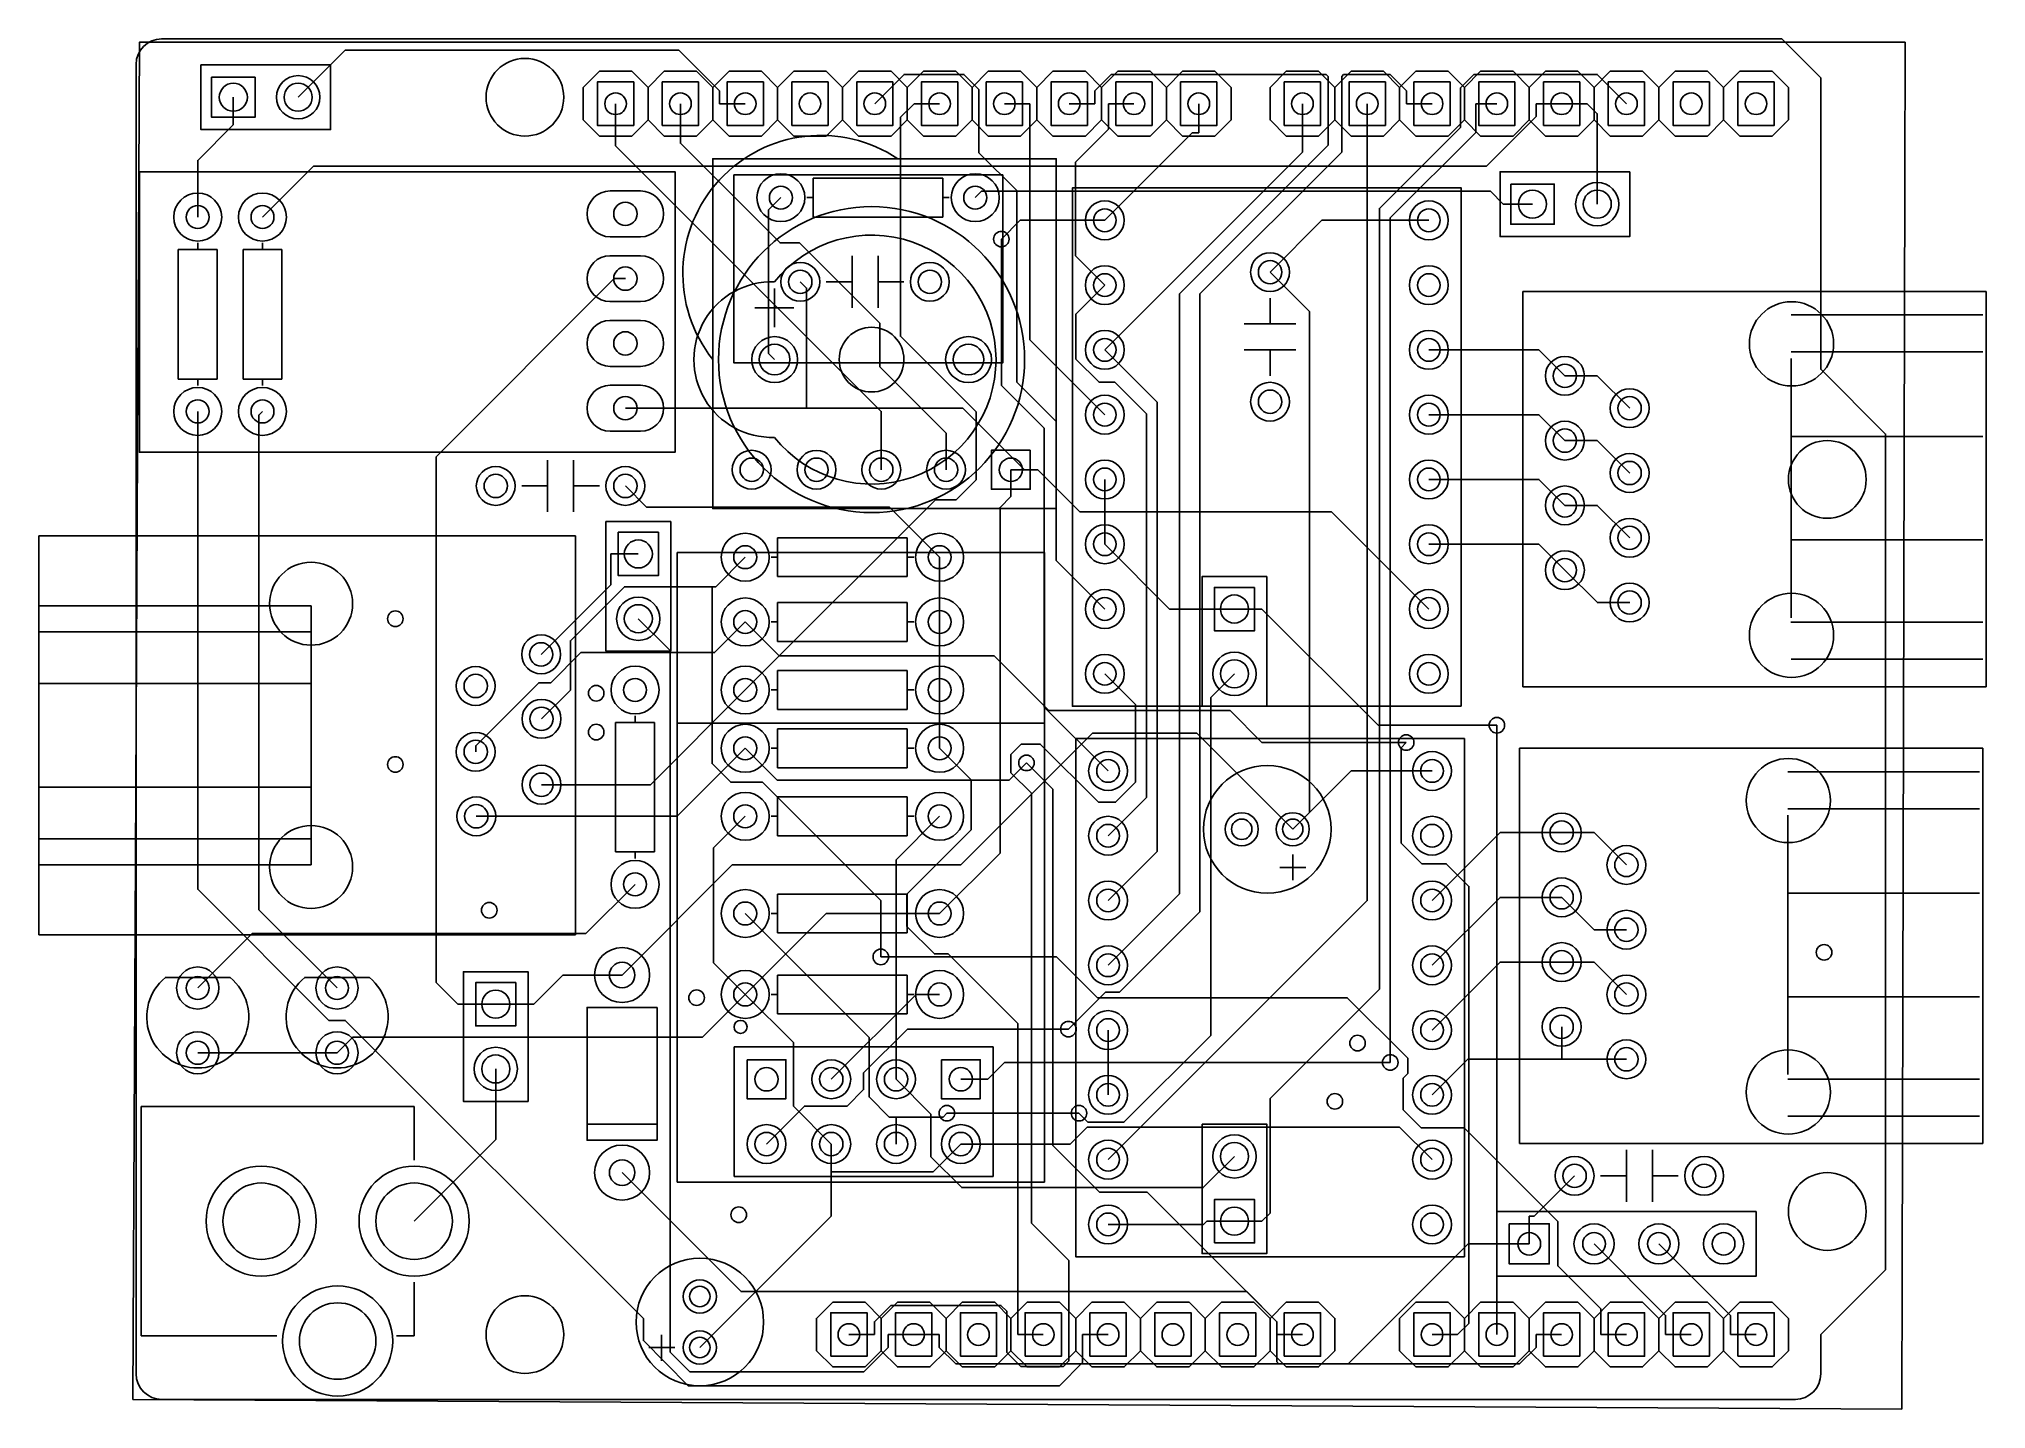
# Model space of a CAD drawing. Header units: millimetres. Extents: x 8.3 to 84.6, y -143.8 to -90.
import ezdxf

# ---------------------------------------------------------------- set-up
doc = ezdxf.new("R2010")
doc.units = ezdxf.units.MM

msp = doc.modelspace()

# ---------------------------------------------------------------- linework, layer by layer
for points in [[(13.056, -90.043), (76.581, -90.043), (78.105, -91.567), (78.105, -102.997), (80.645, -105.537), (80.645, -138.303), (78.105, -140.843), (78.105, -142.392)], [(18.415, -92.329), (20.257, -90.487), (33.345, -90.487), (34.938, -92.083), (34.938, -92.583)], [(12.065, -142.367), (12.065, -91.033)], [(19.685, -91.059), (19.685, -93.599), (14.605, -93.599), (14.605, -91.059), (16.51, -91.059)], [(19.685, -91.059), (16.51, -91.059)], [(32.131, -93.218), (31.496, -93.853), (30.226, -93.853), (29.591, -93.218), (29.591, -91.948), (30.226, -91.313), (31.496, -91.313), (32.131, -91.948)], [(34.671, -91.948), (35.306, -91.313), (36.576, -91.313), (37.211, -91.948), (37.846, -91.313), (39.116, -91.313), (39.751, -91.948), (40.386, -91.313), (41.656, -91.313), (42.291, -91.948), (42.926, -91.313), (44.196, -91.313), (44.831, -91.948), (45.466, -91.313), (46.736, -91.313), (47.371, -91.948), (48.006, -91.313), (49.276, -91.313), (49.911, -91.948), (50.546, -91.313), (51.816, -91.313), (52.451, -91.948), (53.086, -91.313), (54.356, -91.313), (54.991, -91.948), (54.991, -93.218), (54.356, -93.853), (53.086, -93.853), (52.451, -93.218), (51.816, -93.853), (50.546, -93.853), (49.911, -93.218), (49.276, -93.853), (48.006, -93.853), (47.371, -93.218), (46.736, -93.853), (45.466, -93.853), (44.831, -93.218), (44.196, -93.853), (42.926, -93.853), (42.291, -93.218), (41.656, -93.853), (40.386, -93.853), (39.751, -93.218), (39.116, -93.853), (37.846, -93.853), (37.211, -93.218), (36.576, -93.853), (35.306, -93.853), (34.671, -93.218), (34.036, -93.853), (32.766, -93.853), (32.131, -93.218), (32.131, -91.948), (32.766, -91.313), (34.036, -91.313), (34.671, -91.948), (34.671, -93.218)], [(41.021, -92.583), (42.167, -91.437), (44.516, -91.437), (45.098, -92.019), (45.098, -94.503), (46.586, -95.992), (46.586, -103.5), (48.133, -105.047), (48.133, -110.49), (50.038, -112.395)], [(48.611, -128.867), (50.058, -127.419), (50.612, -127.419), (53.767, -124.264), (53.767, -100.035), (59.322, -94.48), (59.322, -91.514), (59.398, -91.437), (61.217, -91.437), (61.862, -92.083), (61.862, -92.583)], [(50.165, -126.365), (52.962, -123.568), (52.962, -100.043), (58.788, -94.214), (58.788, -91.514), (58.712, -91.437), (50.289, -91.437), (49.644, -92.083), (49.644, -92.583)], [(70.485, -92.583), (69.339, -91.437), (64.508, -91.437), (63.978, -91.966), (63.978, -93.513), (60.803, -96.69), (60.803, -127.305), (56.515, -131.59), (56.515, -136.08), (56.197, -136.398)], [(59.055, -93.218), (58.42, -93.853), (57.15, -93.853), (56.515, -93.218), (56.515, -91.948), (57.15, -91.313), (58.42, -91.313), (59.055, -91.948)], [(61.595, -91.948), (62.23, -91.313), (63.5, -91.313), (64.135, -91.948), (64.77, -91.313), (66.04, -91.313), (66.675, -91.948), (67.31, -91.313), (68.58, -91.313), (69.215, -91.948), (69.85, -91.313), (71.12, -91.313), (71.755, -91.948), (72.39, -91.313), (73.66, -91.313), (74.295, -91.948), (74.93, -91.313), (76.2, -91.313), (76.835, -91.948), (76.835, -93.218), (76.2, -93.853), (74.93, -93.853), (74.295, -93.218), (73.66, -93.853), (72.39, -93.853), (71.755, -93.218), (71.12, -93.853), (69.85, -93.853), (69.215, -93.218), (68.58, -93.853), (67.31, -93.853), (66.675, -93.218), (66.04, -93.853), (64.77, -93.853), (64.135, -93.218), (63.5, -93.853), (62.23, -93.853), (61.595, -93.218), (60.96, -93.853), (59.69, -93.853), (59.055, -93.218), (59.055, -91.948), (59.69, -91.313), (60.96, -91.313), (61.595, -91.948), (61.595, -93.218)], [(15.875, -92.329), (15.875, -93.409)], [(37.211, -93.218), (37.211, -91.948)], [(39.751, -93.218), (39.751, -91.948)], [(42.291, -93.218), (42.291, -91.948)], [(44.831, -93.218), (44.831, -91.948)], [(47.371, -93.218), (47.371, -91.948)], [(49.911, -93.218), (49.911, -91.948)], [(52.451, -93.218), (52.451, -91.948)], [(64.135, -93.218), (64.135, -91.948)], [(66.675, -93.218), (66.675, -91.948)], [(69.215, -93.218), (69.215, -91.948)], [(71.755, -93.218), (71.755, -91.948)], [(74.295, -93.218), (74.295, -91.948)], [(17.018, -97.028), (19.012, -95.034), (64.994, -95.034), (66.942, -93.086), (66.942, -92.583)], [(41.275, -106.934), (41.275, -104.648), (30.861, -94.234), (30.861, -92.583)], [(43.815, -106.934), (43.815, -105.496), (41.217, -102.895), (41.217, -101.191), (38.064, -98.039), (37.31, -98.039), (33.401, -94.132), (33.401, -92.583)], [(35.941, -92.583), (34.938, -92.583)], [(35.941, -115.57), (43.401, -108.11), (44.209, -108.11), (44.988, -107.328), (44.988, -104.666), (42.024, -101.702), (42.024, -93.116), (42.558, -92.583)], [(43.561, -92.583), (42.558, -92.583)], [(46.101, -92.583), (47.104, -92.583)], [(47.104, -92.583), (47.104, -101.841), (50.038, -104.775)], [(48.641, -92.583), (49.644, -92.583)], [(50.038, -99.695), (48.892, -98.549), (48.892, -94.872), (50.178, -93.586), (50.178, -92.583)], [(50.038, -102.235), (57.785, -94.488), (57.785, -92.583)], [(51.181, -92.583), (50.178, -92.583)], [(53.721, -92.583), (53.721, -93.729)], [(60.325, -92.583), (60.325, -93.729)], [(64.577, -92.583), (64.577, -93.711), (61.227, -97.061), (61.227, -130.175)], [(62.865, -92.583), (61.862, -92.583)], [(65.405, -92.583), (64.577, -92.583)], [(67.945, -92.583), (66.942, -92.583)], [(67.945, -92.583), (68.948, -92.583)], [(69.342, -96.52), (69.342, -92.977), (68.948, -92.583)], [(14.478, -97.028), (14.478, -94.805), (15.875, -93.409)], [(50.038, -97.155), (53.464, -93.729), (53.721, -93.729)], [(50.165, -133.985), (60.325, -123.825), (60.325, -93.729)], [(70.612, -95.25), (70.612, -97.79), (65.532, -97.79), (65.532, -95.25), (67.437, -95.25)], [(70.612, -95.25), (67.437, -95.25)], [(38.608, -95.504), (43.688, -95.504)], [(38.608, -96.266), (38.608, -95.504)], [(43.688, -95.504), (43.688, -96.266)], [(44.958, -96.266), (45.207, -96.017), (65.156, -96.017), (65.659, -96.52)], [(37.338, -96.266), (36.855, -96.749), (36.855, -102.377), (37.094, -102.616)], [(38.608, -96.266), (38.354, -96.266)], [(38.608, -97.028), (38.608, -96.266)], [(43.688, -96.266), (43.688, -97.028)], [(43.688, -96.266), (43.942, -96.266)], [(66.802, -96.52), (65.659, -96.52)], [(43.688, -97.028), (38.608, -97.028)], [(50.038, -97.155), (46.718, -97.155), (45.982, -97.892)], [(62.738, -97.155), (58.547, -97.155), (56.515, -99.187)], [(13.716, -103.378), (13.716, -98.298)], [(13.716, -98.298), (14.478, -98.298)], [(14.478, -98.298), (14.478, -98.044)], [(14.478, -98.298), (15.24, -98.298)], [(15.24, -98.298), (15.24, -103.378)], [(16.256, -103.378), (16.256, -98.298)], [(16.256, -98.298), (17.018, -98.298)], [(17.018, -98.298), (17.018, -98.044)], [(17.018, -98.298), (17.78, -98.298)], [(17.78, -98.298), (17.78, -103.378)], [(50.165, -118.745), (47.661, -116.241), (47.661, -105.308), (45.982, -103.629), (45.982, -97.892)], [(39.116, -99.568), (40.132, -99.568), (40.132, -98.552)], [(41.148, -98.552), (41.148, -100.584)], [(57.404, -121.031), (58.062, -120.373), (58.062, -100.734), (56.515, -99.187)], [(31.242, -99.441), (30.808, -99.441), (23.82, -106.429), (23.82, -127.036), (24.674, -127.889)], [(37.084, -99.822), (37.084, -101.346)], [(38.346, -104.521), (38.346, -99.814), (38.1, -99.568)], [(40.132, -99.568), (40.132, -100.584)], [(42.164, -99.568), (41.148, -99.568)], [(50.038, -99.695), (48.9, -100.833), (48.9, -102.593), (49.812, -103.505), (50.434, -103.505), (51.666, -104.739), (51.666, -119.784), (50.165, -121.285)], [(84.582, -99.95), (66.421, -99.95)], [(66.421, -99.95), (66.421, -115.45)], [(84.582, -99.947), (84.582, -115.447)], [(36.322, -100.584), (37.846, -100.584)], [(56.515, -100.203), (56.515, -101.219)], [(55.499, -101.219), (57.531, -101.219)], [(76.942, -100.867), (84.455, -100.867)], [(50.038, -102.235), (52.09, -104.287), (52.09, -121.9), (50.165, -123.825)], [(56.515, -103.251), (56.515, -102.235), (55.499, -102.235)], [(56.515, -102.235), (57.531, -102.235)], [(62.738, -102.235), (67.056, -102.235), (68.075, -103.254)], [(76.938, -112.74), (76.938, -102.575)], [(76.942, -102.317), (84.455, -102.317)], [(14.478, -103.378), (13.716, -103.378)], [(15.24, -103.378), (14.478, -103.378)], [(14.478, -103.378), (14.478, -103.632)], [(17.018, -103.378), (16.256, -103.378)], [(17.78, -103.378), (17.018, -103.378)], [(17.018, -103.378), (17.018, -103.632)], [(68.075, -103.254), (69.342, -103.254), (70.612, -104.524)], [(38.346, -104.521), (31.242, -104.521)], [(46.883, -106.934), (44.47, -104.521), (38.346, -104.521)], [(49.162, -140.843), (49.162, -141.943), (48.26, -142.847), (33.711, -142.847), (31.948, -141.082), (31.948, -140.208), (20.264, -128.524), (19.619, -128.524), (14.478, -123.383), (14.478, -104.648)], [(17.018, -104.648), (16.873, -104.793), (16.873, -124.188), (19.939, -127.254)], [(62.738, -104.775), (67.056, -104.775), (68.075, -105.794)], [(68.075, -105.794), (69.342, -105.794), (70.612, -107.064)], [(84.455, -105.625), (76.938, -105.625)], [(28.194, -108.585), (28.194, -106.553)], [(29.21, -107.569), (29.21, -106.553)], [(27.178, -107.569), (28.194, -107.569)], [(30.226, -107.569), (29.21, -107.569), (29.21, -108.585)], [(43.561, -110.363), (41.595, -108.397), (32.07, -108.397), (31.242, -107.569)], [(46.355, -106.934), (46.355, -107.988)], [(46.355, -106.934), (46.883, -106.934)], [(46.883, -106.934), (47.409, -106.934)], [(62.738, -112.395), (58.928, -108.585), (49.06, -108.585), (47.409, -106.934)], [(50.038, -107.315), (50.038, -109.855)], [(62.738, -107.315), (67.056, -107.315), (68.075, -108.334)], [(43.561, -124.333), (45.933, -121.963), (45.933, -108.412), (46.355, -107.988)], [(68.075, -108.334), (69.342, -108.334), (70.612, -109.604)], [(33.02, -114.046), (30.48, -114.046), (30.48, -108.966), (33.02, -108.966), (33.02, -110.871)], [(8.255, -125.169), (8.255, -109.527)], [(8.255, -109.527), (29.286, -109.527)], [(29.286, -109.527), (29.286, -125.169)], [(37.211, -109.601), (42.291, -109.601)], [(37.211, -110.363), (37.211, -109.601)], [(42.291, -109.601), (42.291, -110.363)], [(50.038, -109.855), (52.578, -112.395), (55.118, -112.395)], [(62.738, -109.855), (67.056, -109.855), (68.075, -110.874)], [(84.455, -109.689), (76.938, -109.689)], [(30.671, -110.236), (30.671, -111.442), (27.94, -114.173)], [(31.75, -110.236), (30.671, -110.236)], [(33.274, -110.174), (47.673, -110.174)], [(33.274, -110.175), (33.274, -134.874)], [(35.941, -110.363), (34.783, -111.521), (34.641, -111.521)], [(37.211, -110.363), (36.957, -110.363)], [(37.211, -111.125), (37.211, -110.363)], [(42.291, -110.363), (42.291, -111.125)], [(42.291, -110.363), (42.545, -110.363)], [(43.561, -110.363), (43.561, -112.903)], [(47.674, -110.174), (47.674, -134.874)], [(33.02, -114.046), (33.02, -110.871)], [(42.291, -111.125), (37.211, -111.125)], [(56.388, -116.205), (53.848, -116.205), (53.848, -111.125), (56.388, -111.125), (56.388, -113.03)], [(68.075, -110.874), (69.345, -112.144), (70.612, -112.144)], [(34.641, -111.521), (31.206, -111.521), (29.086, -113.642), (29.086, -115.573), (27.955, -116.703)], [(34.641, -111.521), (34.641, -118.453), (35.377, -119.189), (36.617, -119.189), (41.257, -123.83), (41.257, -126.035)], [(37.211, -112.141), (42.291, -112.141)], [(37.211, -112.903), (37.211, -112.141)], [(42.291, -112.141), (42.291, -112.903)], [(18.923, -112.265), (8.255, -112.265)], [(18.923, -112.265), (18.923, -122.431)], [(35.941, -112.903), (34.74, -114.104), (29.5, -114.104), (28.316, -115.288), (27.846, -115.288), (25.375, -117.759), (25.375, -117.993)], [(31.75, -112.776), (33.002, -114.028), (33.002, -141.539), (33.764, -142.301), (40.587, -142.301), (41.542, -141.346), (41.542, -140.843)], [(61.852, -117.63), (56.197, -117.63), (54.945, -116.378), (47.846, -116.378), (45.702, -114.236), (37.274, -114.236), (35.941, -112.903)], [(37.211, -112.903), (36.957, -112.903)], [(37.211, -113.665), (37.211, -112.903)], [(42.291, -112.903), (42.291, -113.665)], [(42.291, -112.903), (42.545, -112.903)], [(43.561, -115.57), (43.561, -112.903)], [(55.118, -112.395), (56.197, -112.395)], [(56.197, -112.395), (60.754, -116.952), (65.405, -116.952)], [(84.455, -112.917), (76.934, -112.917)], [(8.255, -113.284), (18.923, -113.284)], [(42.291, -113.665), (37.211, -113.665)], [(56.388, -116.205), (56.388, -113.03)], [(76.942, -114.367), (84.455, -114.367)], [(37.211, -114.808), (42.291, -114.808)], [(37.211, -115.57), (37.211, -114.808)], [(50.038, -114.935), (51.244, -116.141), (51.244, -119.184), (50.457, -119.972), (49.792, -119.972), (47.508, -117.691), (46.759, -117.691), (46.355, -118.095), (46.355, -118.814), (47.163, -119.621), (47.163, -136.474), (48.628, -137.94), (48.628, -141.877), (48.417, -142.09), (46.739, -142.09), (46.198, -141.549), (46.198, -139.929), (45.966, -139.697), (41.653, -139.697), (41.008, -140.34), (41.008, -140.843)], [(42.291, -114.808), (42.291, -115.57)], [(49.025, -132.164), (49.375, -132.517), (50.787, -132.517), (54.191, -129.113), (54.191, -115.865), (55.118, -114.935)], [(8.255, -115.316), (18.923, -115.316)], [(27.955, -119.283), (32.228, -119.283), (35.941, -115.57)], [(37.211, -115.57), (36.957, -115.57)], [(37.211, -116.332), (37.211, -115.57)], [(42.291, -115.57), (42.291, -116.332)], [(42.291, -115.57), (42.545, -115.57)], [(43.561, -115.57), (43.561, -117.856)], [(84.582, -115.444), (66.421, -115.444)], [(31.623, -116.84), (31.623, -116.586)], [(42.291, -116.332), (37.211, -116.332)], [(30.861, -121.92), (30.861, -116.84)], [(30.861, -116.84), (31.623, -116.84)], [(57.404, -121.031), (53.64, -117.267), (49.553, -117.267), (44.392, -122.428), (35.433, -122.428), (31.115, -126.746)], [(31.623, -116.84), (32.385, -116.84)], [(32.385, -116.84), (32.385, -121.92)], [(33.274, -116.874), (47.673, -116.874)], [(37.211, -117.856), (37.211, -117.094)], [(37.211, -117.094), (42.291, -117.094)], [(42.291, -117.094), (42.291, -117.856)], [(65.405, -140.843), (65.405, -116.952)], [(35.941, -117.856), (33.274, -120.523), (25.4, -120.523)], [(46.967, -118.428), (46.284, -119.111), (37.196, -119.111), (35.941, -117.856)], [(37.211, -117.856), (36.957, -117.856)], [(37.211, -118.618), (37.211, -117.856)], [(43.561, -117.856), (44.793, -119.088), (44.793, -121.059), (42.278, -123.576), (42.278, -124.844), (43.355, -125.92), (43.894, -125.92), (46.622, -128.648), (46.622, -140.843)], [(42.291, -117.856), (42.291, -118.618)], [(42.291, -117.856), (42.545, -117.856)], [(63.868, -140.843), (64.308, -140.404), (64.308, -123.274), (63.421, -122.385), (62.464, -122.385), (61.648, -121.572), (61.648, -117.836), (61.852, -117.63)], [(84.455, -117.857), (66.294, -117.857)], [(66.294, -117.857), (66.294, -133.357)], [(84.455, -117.854), (84.455, -133.354)], [(42.291, -118.618), (37.211, -118.618)], [(46.967, -118.428), (48.003, -119.464), (48.003, -133.431), (49.827, -135.255), (51.692, -135.255), (56.782, -140.345), (56.782, -141.912), (56.858, -141.989), (66.297, -141.989), (66.942, -141.346), (66.942, -140.843)], [(62.865, -118.745), (59.69, -118.745), (57.404, -121.031)], [(76.815, -118.774), (84.328, -118.774)], [(8.255, -119.38), (18.923, -119.38)], [(37.211, -119.761), (42.291, -119.761)], [(37.211, -120.523), (37.211, -119.761)], [(42.291, -119.761), (42.291, -120.523)], [(35.941, -120.523), (34.701, -121.763), (34.701, -126.268), (35.941, -127.508)], [(37.211, -120.523), (36.957, -120.523)], [(37.211, -121.285), (37.211, -120.523)], [(41.854, -130.833), (41.854, -122.23), (43.561, -120.523)], [(42.291, -120.523), (42.291, -121.285)], [(42.291, -120.523), (42.545, -120.523)], [(76.811, -130.647), (76.811, -120.482)], [(76.815, -120.224), (84.328, -120.224)], [(42.291, -121.285), (37.211, -121.285)], [(62.865, -123.825), (65.532, -121.161), (67.948, -121.161)], [(67.948, -121.161), (69.215, -121.161), (70.485, -122.431)], [(18.923, -121.412), (8.255, -121.412)], [(31.623, -121.92), (30.861, -121.92)], [(32.385, -121.92), (31.623, -121.92)], [(31.623, -121.92), (31.623, -122.174)], [(57.404, -123.031), (57.404, -122.015)], [(18.923, -122.431), (8.255, -122.431)], [(57.92, -122.531), (56.904, -122.531)], [(31.623, -123.19), (29.693, -125.12), (16.612, -125.12), (14.478, -127.254)], [(37.211, -124.333), (37.211, -123.571)], [(37.211, -123.571), (42.291, -123.571)], [(42.291, -123.571), (42.291, -124.333)], [(84.328, -123.532), (76.811, -123.532)], [(35.941, -124.333), (40.797, -129.189), (40.797, -131.526), (41.59, -132.316), (41.854, -132.316)], [(43.561, -124.333), (39.116, -124.333), (35.941, -127.508)], [(37.211, -124.333), (36.957, -124.333)], [(37.211, -125.095), (37.211, -124.333)], [(42.291, -124.333), (42.291, -125.095)], [(42.291, -124.333), (42.545, -124.333)], [(62.865, -126.365), (65.532, -123.701), (67.948, -123.701)], [(67.948, -123.701), (69.218, -124.971), (70.485, -124.971)], [(29.286, -125.169), (8.255, -125.169)], [(42.291, -125.095), (37.211, -125.095)], [(27.432, -131.699), (24.892, -131.699), (24.892, -126.619), (27.432, -126.619), (27.432, -128.524)], [(41.257, -126.035), (48.148, -126.035), (49.748, -127.635), (59.54, -127.635), (61.913, -130.007), (61.913, -130.609), (61.735, -130.787), (61.735, -132.029), (62.441, -132.735), (64.125, -132.735), (67.795, -136.406), (67.795, -138.153), (69.482, -139.84), (69.482, -140.843)], [(62.865, -128.905), (65.532, -126.241), (67.948, -126.241)], [(67.948, -126.241), (69.215, -126.241), (70.485, -127.511)], [(15.748, -126.843), (13.2, -126.837)], [(21.209, -126.843), (18.661, -126.837)], [(31.115, -126.746), (28.793, -126.746), (27.65, -127.889)], [(37.211, -127.508), (37.211, -126.746)], [(37.211, -126.746), (42.291, -126.746)], [(42.291, -126.746), (42.291, -127.508)], [(19.939, -129.794), (20.554, -129.179), (34.27, -129.179), (35.941, -127.508)], [(26.162, -127.889), (24.674, -127.889)], [(26.162, -127.889), (27.65, -127.889)], [(39.314, -133.373), (37.828, -131.887), (37.828, -129.395), (35.941, -127.508)], [(37.211, -127.508), (36.957, -127.508)], [(37.211, -128.27), (37.211, -127.508)], [(39.314, -130.833), (42.639, -127.508), (43.561, -127.508)], [(42.291, -127.508), (42.291, -128.27)], [(42.291, -127.508), (42.545, -127.508)], [(84.328, -127.596), (76.811, -127.596)], [(27.432, -131.699), (27.432, -128.524)], [(36.774, -133.375), (38.26, -131.887), (39.934, -131.887), (40.584, -131.237), (40.584, -130.586), (42.304, -128.867), (48.611, -128.867)], [(42.291, -128.27), (37.211, -128.27)], [(50.165, -128.905), (50.165, -131.445)], [(67.948, -130.051), (67.948, -128.781)], [(35.504, -129.563), (35.504, -134.643)], [(35.504, -129.564), (45.664, -129.564)], [(45.664, -129.563), (45.664, -134.643)], [(14.478, -129.794), (19.939, -129.794)], [(26.162, -130.429), (26.162, -133.198), (25.517, -133.843), (22.962, -136.398)], [(45.448, -130.833), (46.106, -130.175), (61.227, -130.175)], [(67.948, -130.051), (64.262, -130.051), (62.865, -131.445)], [(70.485, -130.051), (67.948, -130.051)], [(41.854, -130.833), (43.223, -132.202), (43.223, -133.873), (44.432, -135.082), (53.894, -135.082), (55.118, -133.858)], [(44.394, -130.833), (45.448, -130.833)], [(84.328, -130.824), (76.807, -130.824)], [(12.268, -131.902), (22.962, -131.902)], [(12.268, -131.902), (12.268, -140.894)], [(22.962, -131.902), (22.962, -134.01)], [(32.487, -132.588), (29.743, -132.588)], [(41.854, -132.316), (43.696, -132.316), (43.845, -132.164)], [(41.854, -133.373), (41.854, -132.316)], [(43.845, -132.164), (49.025, -132.164)], [(62.865, -133.985), (61.595, -132.715), (49.339, -132.715), (48.682, -133.373), (44.394, -133.373)], [(53.848, -132.588), (53.848, -135.763)], [(53.848, -132.588), (56.388, -132.588), (56.388, -137.668), (53.848, -137.668), (53.848, -135.763)], [(76.815, -132.274), (84.328, -132.274)], [(44.394, -133.373), (43.31, -134.457), (39.314, -134.457)], [(39.314, -134.457), (39.314, -133.373)], [(84.455, -133.351), (66.294, -133.351)], [(69.469, -134.62), (70.485, -134.62), (70.485, -133.604)], [(71.501, -133.604), (71.501, -135.636)], [(31.115, -134.493), (35.781, -139.159), (55.598, -139.159), (56.782, -140.343), (56.782, -140.843)], [(33.274, -134.874), (47.674, -134.874)], [(34.163, -141.351), (39.314, -136.2), (39.314, -134.457)], [(35.504, -134.643), (45.664, -134.643)], [(68.453, -134.62), (66.865, -136.207), (66.675, -136.207)], [(70.485, -134.62), (70.485, -135.636)], [(72.517, -134.62), (71.501, -134.62)], [(50.165, -136.525), (53.912, -136.525), (54.038, -136.398)], [(55.118, -136.398), (54.038, -136.398)], [(55.118, -136.398), (56.197, -136.398)], [(75.565, -136.017), (75.565, -138.557), (65.405, -138.557), (65.405, -136.017), (67.31, -136.017)], [(66.675, -137.287), (66.675, -136.207)], [(75.565, -136.017), (67.31, -136.017)], [(66.675, -137.287), (64.275, -137.287), (59.573, -141.989), (44.193, -141.989), (43.548, -141.346), (43.548, -140.843)], [(69.215, -137.287), (72.022, -140.094), (72.022, -140.843)], [(71.755, -137.287), (74.562, -140.094), (74.562, -140.843)], [(22.962, -140.894), (22.962, -138.786)], [(53.975, -141.478), (53.34, -142.113), (52.07, -142.113), (51.435, -141.478), (50.8, -142.113), (49.53, -142.113), (48.895, -141.478), (48.26, -142.113), (46.99, -142.113), (46.355, -141.478), (45.72, -142.113), (44.45, -142.113), (43.815, -141.478), (43.18, -142.113), (41.91, -142.113), (41.275, -141.478), (40.64, -142.113), (39.37, -142.113), (38.735, -141.478), (38.735, -140.208), (39.37, -139.573), (40.64, -139.573), (41.275, -140.208), (41.91, -139.573), (43.18, -139.573), (43.815, -140.208), (44.45, -139.573), (45.72, -139.573), (46.355, -140.208), (46.99, -139.573), (48.26, -139.573), (48.895, -140.208), (49.53, -139.573), (50.8, -139.573), (51.435, -140.208), (52.07, -139.573), (53.34, -139.573), (53.975, -140.208), (54.61, -139.573), (55.88, -139.573), (56.515, -140.208), (56.515, -141.478), (55.88, -142.113), (54.61, -142.113), (53.975, -141.478), (53.975, -140.208)], [(56.515, -140.208), (57.15, -139.573), (58.42, -139.573), (59.055, -140.208), (59.055, -141.478), (58.42, -142.113), (57.15, -142.113), (56.515, -141.478)], [(69.215, -141.478), (68.58, -142.113), (67.31, -142.113), (66.675, -141.478), (66.04, -142.113), (64.77, -142.113), (64.135, -141.478), (63.5, -142.113), (62.23, -142.113), (61.595, -141.478), (61.595, -140.208), (62.23, -139.573), (63.5, -139.573), (64.135, -140.208), (64.77, -139.573), (66.04, -139.573), (66.675, -140.208), (67.31, -139.573), (68.58, -139.573), (69.215, -140.208), (69.85, -139.573), (71.12, -139.573), (71.755, -140.208), (71.755, -141.478), (71.12, -142.113), (69.85, -142.113), (69.215, -141.478), (69.215, -140.208)], [(71.755, -140.208), (72.39, -139.573), (73.66, -139.573), (74.295, -140.208), (74.295, -141.478), (73.66, -142.113), (72.39, -142.113), (71.755, -141.478)], [(74.295, -140.208), (74.93, -139.573), (76.2, -139.573), (76.835, -140.208), (76.835, -141.478), (76.2, -142.113), (74.93, -142.113), (74.295, -141.478)], [(41.275, -140.208), (41.275, -141.478)], [(43.815, -140.208), (43.815, -141.478)], [(46.355, -140.208), (46.355, -141.478)], [(48.895, -140.208), (48.895, -141.478)], [(51.435, -140.208), (51.435, -141.478)], [(64.135, -140.208), (64.135, -141.478)], [(66.675, -140.208), (66.675, -141.478)], [(12.268, -140.894), (17.577, -140.894)], [(22.962, -140.894), (22.276, -140.894)], [(32.663, -141.867), (32.663, -140.851)], [(40.005, -140.843), (41.008, -140.843)], [(42.545, -140.843), (41.542, -140.843)], [(42.545, -140.843), (43.548, -140.843)], [(47.625, -140.843), (46.622, -140.843)], [(50.165, -140.843), (49.162, -140.843)], [(57.785, -140.843), (56.782, -140.843)], [(62.865, -140.843), (63.868, -140.843)], [(67.945, -140.843), (66.942, -140.843)], [(70.485, -140.843), (69.482, -140.843)], [(73.025, -140.843), (72.022, -140.843)], [(75.565, -140.843), (74.562, -140.843)], [(32.163, -141.351), (33.179, -141.351)], [(77.114, -143.383), (13.056, -143.383)]]:
    msp.add_lwpolyline(points)
for points in [[(12.446, -90.17), (81.407, -90.17), (81.28, -143.764), (11.938, -143.383), (12.192, -90.17), (12.446, -90.17)], [(15.025, -91.542), (16.725, -91.542), (16.725, -93.116), (15.025, -93.116)], [(31.572, -91.73), (31.572, -93.437), (30.15, -93.437), (30.15, -91.73)], [(34.112, -91.73), (34.112, -93.437), (32.69, -93.437), (32.69, -91.73)], [(36.652, -91.73), (36.652, -93.437), (35.23, -93.437), (35.23, -91.73)], [(39.192, -91.73), (39.192, -93.437), (37.77, -93.437), (37.77, -91.73)], [(41.732, -91.73), (41.732, -93.437), (40.31, -93.437), (40.31, -91.73)], [(44.272, -91.73), (44.272, -93.437), (42.85, -93.437), (42.85, -91.73)], [(46.812, -91.73), (46.812, -93.437), (45.39, -93.437), (45.39, -91.73)], [(49.352, -91.73), (49.352, -93.437), (47.93, -93.437), (47.93, -91.73)], [(51.892, -91.73), (51.892, -93.437), (50.47, -93.437), (50.47, -91.73)], [(54.432, -91.73), (54.432, -93.436), (53.01, -93.436), (53.01, -91.73)], [(58.496, -91.73), (58.496, -93.436), (57.074, -93.436), (57.074, -91.73)], [(61.036, -91.73), (61.036, -93.436), (59.614, -93.436), (59.614, -91.73)], [(63.576, -91.73), (63.576, -93.436), (62.154, -93.436), (62.154, -91.73)], [(66.116, -91.73), (66.116, -93.436), (64.694, -93.436), (64.694, -91.73)], [(68.656, -91.73), (68.656, -93.436), (67.234, -93.436), (67.234, -91.73)], [(71.196, -91.73), (71.196, -93.437), (69.774, -93.437), (69.774, -91.73)], [(73.736, -91.73), (73.736, -93.437), (72.314, -93.437), (72.314, -91.73)], [(76.276, -91.73), (76.276, -93.437), (74.854, -93.437), (74.854, -91.73)], [(12.192, -95.25), (33.192, -95.25), (33.192, -106.25), (12.192, -106.25), (12.192, -95.25)], [(48.133, -108.458), (48.133, -94.742), (34.671, -94.742), (34.671, -108.458), (48.133, -108.458)], [(46.038, -95.377), (46.038, -102.743), (35.497, -102.743), (35.497, -95.377), (46.038, -95.377)], [(31.842, -96.001), (30.642, -96.001)], [(64.008, -116.205), (48.768, -116.205), (48.768, -95.885), (64.008, -95.885), (64.008, -116.205)], [(65.952, -95.733), (67.652, -95.733), (67.652, -97.307), (65.952, -97.307)], [(31.842, -97.801), (30.642, -97.801)], [(31.842, -98.541), (30.642, -98.541)], [(31.842, -100.341), (30.642, -100.341)], [(31.842, -101.081), (30.642, -101.081)], [(31.842, -102.881), (30.642, -102.881)], [(31.842, -103.621), (30.642, -103.621)], [(31.842, -105.421), (30.642, -105.421)], [(47.117, -106.172), (47.117, -107.696), (45.593, -107.696), (45.593, -106.172)], [(32.537, -109.386), (32.537, -111.086), (30.963, -111.086), (30.963, -109.386)], [(55.905, -111.545), (55.905, -113.245), (54.331, -113.245), (54.331, -111.545)], [(64.135, -137.795), (48.895, -137.795), (48.895, -117.475), (64.135, -117.475), (64.135, -137.795)], [(26.949, -127.039), (26.949, -128.739), (25.375, -128.739), (25.375, -127.039)], [(32.487, -128.016), (32.487, -133.223), (29.743, -133.223), (29.743, -128.016), (32.487, -128.016)], [(36.012, -130.071), (37.536, -130.071), (37.536, -131.595), (36.012, -131.595)], [(43.632, -130.071), (45.156, -130.071), (45.156, -131.595), (43.632, -131.595)], [(54.331, -137.248), (54.331, -135.548), (55.905, -135.548), (55.905, -137.248)], [(65.888, -136.5), (67.462, -136.5), (67.462, -138.074), (65.888, -138.074)], [(39.294, -141.696), (39.294, -139.989), (40.716, -139.989), (40.716, -141.696)], [(41.834, -141.696), (41.834, -139.989), (43.256, -139.989), (43.256, -141.696)], [(44.374, -141.696), (44.374, -139.989), (45.796, -139.989), (45.796, -141.696)], [(46.914, -141.696), (46.914, -139.989), (48.336, -139.989), (48.336, -141.696)], [(49.454, -141.696), (49.454, -139.989), (50.876, -139.989), (50.876, -141.696)], [(51.994, -141.696), (51.994, -139.989), (53.416, -139.989), (53.416, -141.696)], [(54.534, -141.696), (54.534, -139.989), (55.956, -139.989), (55.956, -141.696)], [(57.074, -141.696), (57.074, -139.989), (58.496, -139.989), (58.496, -141.696)], [(62.154, -141.696), (62.154, -139.989), (63.576, -139.989), (63.576, -141.696)], [(64.694, -141.696), (64.694, -139.989), (66.116, -139.989), (66.116, -141.696)], [(67.234, -141.696), (67.234, -139.989), (68.656, -139.989), (68.656, -141.696)], [(69.774, -141.696), (69.774, -139.989), (71.196, -139.989), (71.196, -141.696)], [(72.314, -141.696), (72.314, -139.989), (73.736, -139.989), (73.736, -141.696)], [(74.854, -141.696), (74.854, -139.989), (76.276, -139.989), (76.276, -141.696)]]:
    msp.add_lwpolyline(points, close=True)
for centre, radius in [((27.305, -92.329), 1.524), ((18.415, -92.329), 0.85), ((15.875, -92.329), 0.55), ((18.415, -92.329), 0.55), ((30.861, -92.583), 0.424), ((33.401, -92.583), 0.424), ((35.941, -92.583), 0.424), ((38.481, -92.583), 0.424), ((41.021, -92.583), 0.424), ((43.561, -92.583), 0.424), ((46.101, -92.583), 0.424), ((48.641, -92.583), 0.424), ((51.181, -92.583), 0.424), ((53.721, -92.583), 0.424), ((57.785, -92.583), 0.424), ((60.325, -92.583), 0.424), ((62.865, -92.583), 0.424), ((65.405, -92.583), 0.424), ((67.945, -92.583), 0.424), ((70.485, -92.583), 0.424), ((73.025, -92.583), 0.424), ((75.565, -92.583), 0.424), ((37.338, -96.266), 0.94), ((44.958, -96.266), 0.94), ((14.478, -97.028), 0.94), ((17.018, -97.028), 0.94), ((37.338, -96.266), 0.45), ((44.958, -96.266), 0.45), ((66.802, -96.52), 0.55), ((69.342, -96.52), 0.85), ((69.342, -96.52), 0.55), ((14.478, -97.028), 0.45), ((17.018, -97.028), 0.45), ((31.242, -96.901), 0.457), ((40.894, -102.616), 5.999), ((50.038, -97.155), 0.762), ((50.038, -97.155), 0.445), ((62.738, -97.155), 0.762), ((62.738, -97.155), 0.445), ((45.982, -97.892), 0.305), ((56.515, -99.187), 0.762), ((31.242, -99.441), 0.457), ((38.1, -99.568), 0.762), ((38.1, -99.568), 0.457), ((43.18, -99.568), 0.762), ((43.18, -99.568), 0.457), ((50.038, -99.695), 0.762), ((56.515, -99.187), 0.457), ((62.738, -99.695), 0.762), ((50.038, -99.695), 0.445), ((62.738, -99.695), 0.445), ((76.956, -101.998), 1.65), ((40.894, -102.616), 1.27), ((50.038, -102.235), 0.762), ((62.738, -102.235), 0.762), ((31.242, -101.981), 0.457), ((37.094, -102.616), 0.9), ((37.094, -102.616), 0.6), ((44.694, -102.616), 0.9), ((44.694, -102.616), 0.6), ((50.038, -102.235), 0.445), ((62.738, -102.235), 0.445), ((68.073, -103.252), 0.762), ((68.073, -103.252), 0.457), ((14.478, -104.648), 0.94), ((17.018, -104.648), 0.94), ((56.515, -104.267), 0.762), ((70.611, -104.522), 0.762), ((14.478, -104.648), 0.45), ((17.018, -104.648), 0.45), ((31.242, -104.521), 0.457), ((50.038, -104.775), 0.762), ((50.038, -104.775), 0.445), ((56.515, -104.267), 0.457), ((62.738, -104.775), 0.762), ((62.738, -104.775), 0.445), ((70.611, -104.522), 0.457), ((68.073, -105.792), 0.762), ((68.073, -105.792), 0.457), ((78.359, -107.315), 1.524), ((26.162, -107.569), 0.762), ((31.242, -107.569), 0.762), ((36.195, -106.934), 0.762), ((36.195, -106.934), 0.457), ((38.735, -106.934), 0.76), ((38.735, -106.934), 0.457), ((41.275, -106.934), 0.762), ((41.275, -106.934), 0.457), ((43.815, -106.934), 0.762), ((43.815, -106.934), 0.457), ((46.355, -106.934), 0.457), ((50.038, -107.315), 0.762), ((62.738, -107.315), 0.762), ((70.611, -107.062), 0.762), ((70.611, -107.062), 0.457), ((26.162, -107.569), 0.457), ((31.242, -107.569), 0.457), ((50.038, -107.315), 0.445), ((62.738, -107.315), 0.445), ((68.073, -108.332), 0.762), ((68.073, -108.332), 0.457), ((50.038, -109.855), 0.762), ((62.738, -109.855), 0.762), ((70.611, -109.602), 0.762), ((70.611, -109.602), 0.457), ((31.75, -110.236), 0.55), ((35.941, -110.363), 0.94), ((43.561, -110.363), 0.94), ((50.038, -109.855), 0.445), ((62.738, -109.855), 0.445), ((18.923, -112.187), 1.626), ((18.923, -112.187), 1.626), ((35.941, -110.363), 0.45), ((43.561, -110.363), 0.45), ((68.073, -110.872), 0.762), ((68.073, -110.872), 0.457), ((70.611, -112.142), 0.762), ((31.75, -112.776), 0.85), ((35.941, -112.903), 0.94), ((43.561, -112.903), 0.94), ((50.038, -112.395), 0.762), ((50.038, -112.395), 0.445), ((55.118, -112.395), 0.55), ((62.738, -112.395), 0.762), ((62.738, -112.395), 0.445), ((70.611, -112.142), 0.457), ((76.956, -113.428), 1.65), ((22.225, -112.776), 0.305), ((31.75, -112.776), 0.55), ((35.941, -112.903), 0.45), ((43.561, -112.903), 0.45), ((27.94, -114.173), 0.762), ((27.94, -114.173), 0.457), ((50.038, -114.935), 0.762), ((50.038, -114.935), 0.445), ((55.118, -114.935), 0.85), ((55.118, -114.935), 0.55), ((62.738, -114.935), 0.762), ((62.738, -114.935), 0.445), ((25.375, -115.413), 0.762), ((25.375, -115.413), 0.457), ((31.623, -115.57), 0.94), ((31.623, -115.57), 0.45), ((35.941, -115.57), 0.94), ((35.941, -115.57), 0.45), ((43.561, -115.57), 0.94), ((43.561, -115.57), 0.45), ((27.955, -116.703), 0.762), ((30.099, -115.697), 0.305), ((27.955, -116.703), 0.457), ((65.405, -116.952), 0.305), ((25.375, -117.993), 0.762), ((25.375, -117.993), 0.457), ((30.099, -117.221), 0.305), ((35.941, -117.856), 0.94), ((35.941, -117.856), 0.45), ((43.561, -117.856), 0.94), ((43.561, -117.856), 0.45), ((61.852, -117.63), 0.305), ((22.225, -118.491), 0.305), ((46.967, -118.428), 0.305), ((50.165, -118.745), 0.762), ((50.165, -118.745), 0.445), ((62.865, -118.745), 0.762), ((62.865, -118.745), 0.445), ((76.829, -119.905), 1.65), ((27.955, -119.283), 0.762), ((27.955, -119.283), 0.457), ((56.404, -121.031), 2.5), ((25.4, -120.523), 0.762), ((35.941, -120.523), 0.94), ((43.561, -120.523), 0.94), ((25.4, -120.523), 0.457), ((35.941, -120.523), 0.45), ((43.561, -120.523), 0.45), ((50.165, -121.285), 0.762), ((55.404, -121.031), 0.65), ((57.404, -121.031), 0.65), ((62.865, -121.285), 0.762), ((67.946, -121.159), 0.762), ((18.923, -122.509), 1.626), ((18.923, -122.509), 1.626), ((50.165, -121.285), 0.445), ((55.404, -121.031), 0.4), ((57.404, -121.031), 0.4), ((62.865, -121.285), 0.445), ((67.946, -121.159), 0.457), ((70.484, -122.429), 0.762), ((70.484, -122.429), 0.457), ((31.623, -123.19), 0.94), ((31.623, -123.19), 0.45), ((35.941, -124.333), 0.94), ((43.561, -124.333), 0.94), ((50.165, -123.825), 0.762), ((50.165, -123.825), 0.445), ((62.865, -123.825), 0.762), ((62.865, -123.825), 0.445), ((67.946, -123.699), 0.762), ((67.946, -123.699), 0.457), ((25.908, -124.206), 0.305), ((35.941, -124.333), 0.45), ((43.561, -124.333), 0.45), ((70.484, -124.969), 0.762), ((70.484, -124.969), 0.457), ((31.115, -126.746), 1.079), ((41.257, -126.035), 0.305), ((50.165, -126.365), 0.762), ((50.165, -126.365), 0.445), ((62.865, -126.365), 0.762), ((62.865, -126.365), 0.445), ((67.946, -126.239), 0.762), ((67.946, -126.239), 0.457), ((78.232, -125.857), 0.305), ((14.478, -127.254), 0.826), ((19.939, -127.254), 0.826), ((31.115, -126.746), 0.5), ((35.941, -127.508), 0.94), ((43.561, -127.508), 0.94), ((14.478, -127.254), 0.45), ((19.939, -127.254), 0.45), ((26.162, -127.889), 0.55), ((34.036, -127.635), 0.305), ((35.941, -127.508), 0.45), ((43.561, -127.508), 0.45), ((70.484, -127.509), 0.762), ((70.484, -127.509), 0.457), ((50.165, -128.905), 0.762), ((62.865, -128.905), 0.762), ((67.946, -128.779), 0.762), ((14.478, -129.794), 0.826), ((19.939, -129.794), 0.826), ((35.758, -128.778), 0.254), ((48.611, -128.867), 0.305), ((50.165, -128.905), 0.445), ((62.865, -128.905), 0.445), ((67.946, -128.779), 0.457), ((14.478, -129.794), 0.45), ((19.939, -129.794), 0.45), ((26.162, -130.429), 0.85), ((59.944, -129.413), 0.305), ((70.484, -130.049), 0.762), ((70.484, -130.049), 0.457), ((76.829, -131.335), 1.65), ((26.162, -130.429), 0.55), ((36.774, -130.833), 0.457), ((39.314, -130.833), 0.762), ((39.314, -130.833), 0.457), ((41.854, -130.833), 0.762), ((41.854, -130.833), 0.457), ((44.394, -130.833), 0.457), ((61.227, -130.175), 0.305), ((50.165, -131.445), 0.762), ((50.165, -131.445), 0.445), ((62.865, -131.445), 0.762), ((62.865, -131.445), 0.445), ((43.845, -132.164), 0.305), ((49.025, -132.164), 0.305), ((59.055, -131.699), 0.305), ((36.774, -133.374), 0.762), ((39.314, -133.373), 0.762), ((41.854, -133.373), 0.762), ((44.394, -133.373), 0.762), ((31.115, -134.493), 1.079), ((36.774, -133.374), 0.457), ((39.314, -133.373), 0.457), ((41.854, -133.373), 0.457), ((44.394, -133.373), 0.457), ((50.165, -133.985), 0.762), ((50.165, -133.985), 0.445), ((55.118, -133.858), 0.85), ((55.118, -133.858), 0.55), ((62.865, -133.985), 0.762), ((62.865, -133.985), 0.445), ((16.967, -136.398), 2.159), ((22.962, -136.398), 2.159), ((31.115, -134.493), 0.5), ((68.453, -134.62), 0.762), ((68.453, -134.62), 0.457), ((73.533, -134.62), 0.762), ((73.533, -134.62), 0.457), ((16.967, -136.398), 1.499), ((22.962, -136.398), 1.499), ((78.359, -136.017), 1.524), ((35.687, -136.144), 0.305), ((50.165, -136.525), 0.762), ((55.118, -136.398), 0.55), ((62.865, -136.525), 0.762), ((50.165, -136.525), 0.445), ((62.865, -136.525), 0.445), ((69.215, -137.287), 0.787), ((71.755, -137.287), 0.787), ((74.295, -137.287), 0.787), ((66.675, -137.287), 0.445), ((69.215, -137.287), 0.445), ((71.755, -137.287), 0.445), ((74.295, -137.287), 0.445), ((34.163, -140.351), 2.5), ((34.163, -139.351), 0.65), ((19.964, -141.097), 2.159), ((19.964, -141.097), 1.499), ((27.305, -140.843), 1.524), ((34.163, -139.351), 0.4), ((40.005, -140.843), 0.424), ((42.545, -140.843), 0.424), ((45.085, -140.843), 0.424), ((47.625, -140.843), 0.424), ((50.165, -140.843), 0.424), ((52.705, -140.843), 0.424), ((55.245, -140.843), 0.424), ((57.785, -140.843), 0.424), ((62.865, -140.843), 0.424), ((65.405, -140.843), 0.424), ((67.945, -140.843), 0.424), ((70.485, -140.843), 0.424), ((73.025, -140.843), 0.424), ((75.565, -140.843), 0.424), ((34.163, -141.351), 0.65), ((34.163, -141.351), 0.4)]:
    msp.add_circle(centre, radius)
for centre, radius, start, end in [((13.066, -91.044), 1.001, 90, 180), ((38.914, -99.244), 5.418, 56.19726, 218.45816), ((30.642, -96.901), 0.9, 90, 270), ((31.842, -96.901), 0.9, 270, 90), ((40.894, -102.616), 4.879, 218.6607, 141.3393), ((30.642, -99.441), 0.9, 90, 270), ((31.842, -99.441), 0.9, 270, 90), ((36.98, -102.616), 3.05, 88.04345, 271.95655), ((30.642, -101.981), 0.9, 90, 270), ((31.842, -101.981), 0.9, 270, 90), ((30.642, -104.521), 0.9, 90, 270), ((31.842, -104.521), 0.9, 270, 90), ((14.48, -128.39), 2, 129.32595, 50.67405), ((19.941, -128.39), 2, 129.32595, 50.67405), ((13.066, -142.382), 1.001, 180, 270), ((77.104, -142.382), 1.001, 270, 0)]:
    msp.add_arc(centre, radius, start, end)

doc.saveas('drawing.dxf')
